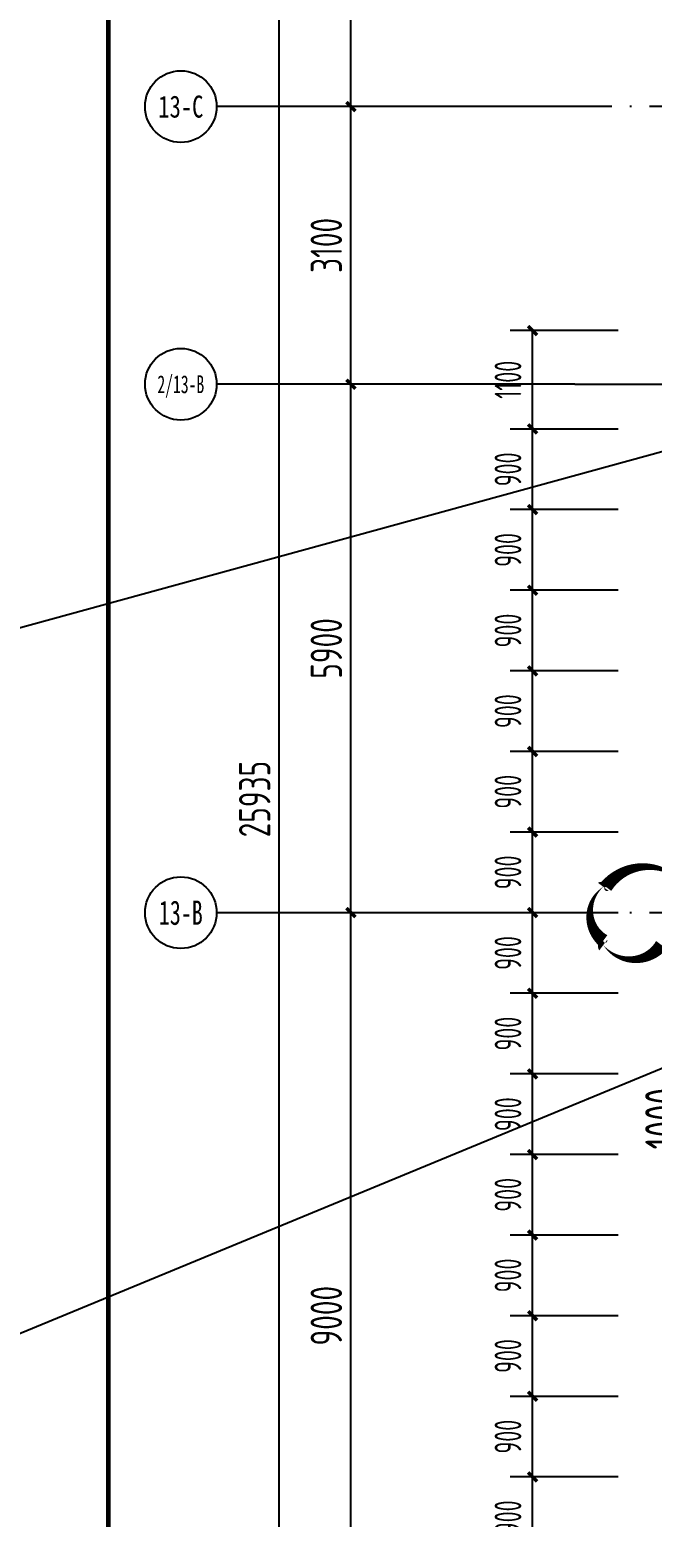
# Model space of a CAD drawing. Extents: x -228436 to 200315, y -41539 to 163917.
# Drawn here: x -9013 to -2059, y 64650 to 81258 of the extents above; entities that cross this region are included whole.
import ezdxf
from ezdxf.enums import TextEntityAlignment as Align

# ---------------------------------------------------------------- set-up
doc = ezdxf.new("R2010")
doc.units = 0
doc.header["$LTSCALE"] = 1000
doc.header["$MEASUREMENT"] = 0
doc.linetypes.add('X-104 13#平面$0$DOTE', pattern=[2.42, 2, -0.2, 0.02, -0.2])
for name, color, linetype in [('01-标注_尺寸', 124, 'Continuous'), ('AXIS_TEXT', 7, 'Continuous'), ('X-104 13#平面$0$01-标注_轴线坐标', 132, 'Continuous'), ('X-104 13#平面$0$02-TEXT_轴号', 7, 'Continuous'), ('X-104 13#平面$0$A_AXIS-轴线', 36, 'X-104 13#平面$0$DOTE')]:
    doc.layers.add(name, color=color, linetype=linetype)
doc.layers.add('X-104 13#平面$0$DIM_MODI', color=6, linetype='Continuous', plot=False)
doc.styles.add('_TCH_DIM_T3', font='ros1.shx', dxfattribs={"width": 0.705882, "bigfont": 'jd.shx'})
doc.styles.add('COMPLEX', font='COMPLEX')
doc.styles.add('X-104 13#平面$0$_TCH_AXIS', font='STXIHEI_0.TTF', dxfattribs={"width": 0.75})
doc.styles.add('X-104 13#平面$0$_TCH_DIM_T3', font='ros1.shx', dxfattribs={"width": 0.8, "bigfont": 'jd.shx'})
doc.dimstyles.new('_TCH_ARCH&&100', dxfattribs={"dimtxt": 297.5, "dimasz": 100, "dimexe": 250, "dimexo": 300, "dimgap": 126.25, "dimtad": 1, "dimdec": 0, "dimzin": 0, "dimdsep": 46, "dimtxsty": '_TCH_DIM_T3', "dimblk": 'ARCHTICK', "dimcen": 0.09, "dimclrt": 7, "dimazin": 2, "dimtfac": 1, "dimtdec": 0, "dimtix": 1, "dimtmove": 2, "dimatfit": 3, "dimfxl": 0, "dimtolj": 1, "dimtzin": 0, "dimarcsym": 0})
doc.dimstyles.new('_TCH_ARCH&&150', dxfattribs={"dimtxt": 446.25, "dimasz": 150, "dimexe": 375, "dimexo": 450, "dimgap": 150, "dimtad": 1, "dimdec": 0, "dimzin": 0, "dimdsep": 46, "dimtxsty": '_TCH_DIM_T3', "dimblk": 'ARCHTICK', "dimcen": 0.09, "dimclrt": 7, "dimazin": 2, "dimtfac": 1, "dimtdec": 0, "dimtix": 1, "dimtmove": 2, "dimatfit": 3, "dimfxl": 0, "dimtolj": 1, "dimtzin": 0, "dimarcsym": 0})
doc.dimstyles.new('X-104 13#平面$0$_TCH_ARCH&&100', dxfattribs={"dimtxt": 350, "dimasz": 100, "dimexe": 250, "dimexo": 300, "dimgap": 100, "dimtad": 1, "dimdec": 0, "dimzin": 0, "dimdsep": 46, "dimtxsty": 'X-104 13#平面$0$_TCH_DIM_T3', "dimblk": 'X-104 13#平面$0$_ArchTick', "dimcen": 0.09, "dimclrt": 7, "dimazin": 2, "dimtfac": 1, "dimtdec": 0, "dimtix": 1, "dimtmove": 2, "dimatfit": 3, "dimfxl": 0, "dimtolj": 1, "dimtzin": 0, "dimarcsym": 0})

# ---------------------------------------------------------------- blocks, each defined once
blk = doc.blocks.new('图框-A1')
at = {"const_width": 0.5}
blk.add_lwpolyline([(766, 584), (25, 584), (25, 10), (766, 10)], close=True, dxfattribs=at)
blk = doc.blocks.new('_AXISO')
blk.add_circle((0, 0), 0.5)
at = {"layer": 'AXIS_TEXT', "style": 'COMPLEX', "width": 1.041667}
blk.add_attdef('A', text='', height=0.56, dxfattribs=at).set_placement((-0.25, -0.28), (0.25, -0.28), align=Align.FIT)
blk = doc.blocks.new('X-104 13#平面$0$_ArchTick')
at = {"color": 0, "linetype": 'ByBlock', "const_width": 0.4}
blk.add_lwpolyline([(-0.5, -0.5), (0.5, 0.5)], dxfattribs=at)
blk = doc.blocks.new('*D735')
at = {"layer": 'Defpoints', "color": 0, "transparency": 16777216}
for p in [(-6225, 23235), (-2925, 23235), (-2925, -2700)]:
    blk.add_point(p, dxfattribs=at)
at = {"layer": 'X-104 13#平面$0$01-标注_轴线坐标', "color": 0, "lineweight": -2, "transparency": 16777216}
for p, q in [((-3225, 23235), (-6475, 23235)), ((-6225, -2700), (-6225, 23235)), ((-3225, -2700), (-6475, -2700))]:
    blk.add_line(p, q, dxfattribs=at)
at = {"layer": 'X-104 13#平面$0$01-标注_轴线坐标', "color": 0, "lineweight": -2, "transparency": 16777216, "xscale": 100, "yscale": 100, "zscale": 100}
for p, rotation in [((-6225, 23235), 90), ((-6225, -2700), 270)]:
    blk.add_blockref('X-104 13#平面$0$_ArchTick', p, dxfattribs=dict(at, rotation=rotation))
at = {"layer": 'X-104 13#平面$0$01-标注_轴线坐标', "color": 7, "transparency": 16777216, "insert": (-6500, 10268), "char_height": 350, "attachment_point": 5, "rotation": 90, "style": 'X-104 13#平面$0$_TCH_DIM_T3'}
blk.add_mtext('\\A1;25935', dxfattribs=at)
blk = doc.blocks.new('*D737')
at = {"layer": 'Defpoints', "color": 0, "transparency": 16777216}
for p in [(-5425, 9000), (-2925, 9000), (-2925, 0)]:
    blk.add_point(p, dxfattribs=at)
at = {"layer": 'X-104 13#平面$0$01-标注_轴线坐标', "color": 0, "lineweight": -2, "transparency": 16777216}
for p, q in [((-3225, 9000), (-5675, 9000)), ((-5425, 0), (-5425, 9000)), ((-3225, 0), (-5675, 0))]:
    blk.add_line(p, q, dxfattribs=at)
at = {"layer": 'X-104 13#平面$0$01-标注_轴线坐标', "color": 0, "lineweight": -2, "transparency": 16777216, "xscale": 100, "yscale": 100, "zscale": 100}
for p, rotation in [((-5425, 9000), 90), ((-5425, 0), 270)]:
    blk.add_blockref('X-104 13#平面$0$_ArchTick', p, dxfattribs=dict(at, rotation=rotation))
at = {"layer": 'X-104 13#平面$0$01-标注_轴线坐标', "color": 7, "transparency": 16777216, "insert": (-5700, 4500), "char_height": 350, "attachment_point": 5, "rotation": 90, "style": 'X-104 13#平面$0$_TCH_DIM_T3'}
blk.add_mtext('\\A1;9000', dxfattribs=at)
blk = doc.blocks.new('*D738')
at = {"layer": 'Defpoints', "color": 0, "transparency": 16777216}
for p in [(-5425, 14900), (-2925, 14900), (-2925, 9000)]:
    blk.add_point(p, dxfattribs=at)
at = {"layer": 'X-104 13#平面$0$01-标注_轴线坐标', "color": 0, "lineweight": -2, "transparency": 16777216}
for p, q in [((-3225, 14900), (-5675, 14900)), ((-5425, 9000), (-5425, 14900)), ((-3225, 9000), (-5675, 9000))]:
    blk.add_line(p, q, dxfattribs=at)
at = {"layer": 'X-104 13#平面$0$01-标注_轴线坐标', "color": 0, "lineweight": -2, "transparency": 16777216, "xscale": 100, "yscale": 100, "zscale": 100}
for p, rotation in [((-5425, 14900), 90), ((-5425, 9000), 270)]:
    blk.add_blockref('X-104 13#平面$0$_ArchTick', p, dxfattribs=dict(at, rotation=rotation))
at = {"layer": 'X-104 13#平面$0$01-标注_轴线坐标', "color": 7, "transparency": 16777216, "insert": (-5700, 11950), "char_height": 350, "attachment_point": 5, "rotation": 90, "style": 'X-104 13#平面$0$_TCH_DIM_T3'}
blk.add_mtext('\\A1;5900', dxfattribs=at)
blk = doc.blocks.new('*D739')
at = {"layer": 'Defpoints', "color": 0, "transparency": 16777216}
for p in [(-5425, 18000), (-2925, 18000), (-2925, 14900)]:
    blk.add_point(p, dxfattribs=at)
at = {"layer": 'X-104 13#平面$0$01-标注_轴线坐标', "color": 0, "lineweight": -2, "transparency": 16777216}
for p, q in [((-3225, 18000), (-5675, 18000)), ((-5425, 14900), (-5425, 18000)), ((-3225, 14900), (-5675, 14900))]:
    blk.add_line(p, q, dxfattribs=at)
at = {"layer": 'X-104 13#平面$0$01-标注_轴线坐标', "color": 0, "lineweight": -2, "transparency": 16777216, "xscale": 100, "yscale": 100, "zscale": 100}
for p, rotation in [((-5425, 18000), 90), ((-5425, 14900), 270)]:
    blk.add_blockref('X-104 13#平面$0$_ArchTick', p, dxfattribs=dict(at, rotation=rotation))
at = {"layer": 'X-104 13#平面$0$01-标注_轴线坐标', "color": 7, "transparency": 16777216, "insert": (-5700, 16450), "char_height": 350, "attachment_point": 5, "rotation": 90, "style": 'X-104 13#平面$0$_TCH_DIM_T3'}
blk.add_mtext('\\A1;3100', dxfattribs=at)
blk = doc.blocks.new('*D740')
at = {"layer": 'Defpoints', "color": 0, "transparency": 16777216}
for p in [(-5425, 23235), (-2925, 23235), (-2925, 18000)]:
    blk.add_point(p, dxfattribs=at)
at = {"layer": 'X-104 13#平面$0$01-标注_轴线坐标', "color": 0, "lineweight": -2, "transparency": 16777216}
for p, q in [((-3225, 23235), (-5675, 23235)), ((-5425, 18000), (-5425, 23235)), ((-3225, 18000), (-5675, 18000))]:
    blk.add_line(p, q, dxfattribs=at)
at = {"layer": 'X-104 13#平面$0$01-标注_轴线坐标', "color": 0, "lineweight": -2, "transparency": 16777216, "xscale": 100, "yscale": 100, "zscale": 100}
for p, rotation in [((-5425, 23235), 90), ((-5425, 18000), 270)]:
    blk.add_blockref('X-104 13#平面$0$_ArchTick', p, dxfattribs=dict(at, rotation=rotation))
at = {"layer": 'X-104 13#平面$0$01-标注_轴线坐标', "color": 7, "transparency": 16777216, "insert": (-5700, 20618), "char_height": 350, "attachment_point": 5, "rotation": 90, "style": 'X-104 13#平面$0$_TCH_DIM_T3'}
blk.add_mtext('\\A1;5235', dxfattribs=at)
blk = doc.blocks.new('_ArchTick')
at = {"color": 0, "linetype": 'ByBlock', "const_width": 0.4}
blk.add_lwpolyline([(-0.5, -0.5), (0.5, 0.5)], dxfattribs=at)
blk = doc.blocks.new('*D207')
at = {"layer": '01-标注_尺寸', "color": 0, "lineweight": -2, "transparency": 16777216}
for p, q in [((-2441, 65100), (-3646, 65100)), ((-3396, 64200), (-3396, 65100)), ((-2441, 64200), (-3646, 64200))]:
    blk.add_line(p, q, dxfattribs=at)
at = {"layer": 'Defpoints', "color": 0, "transparency": 16777216}
for p in [(-3396, 65100), (-2141, 65100), (-2141, 64200)]:
    blk.add_point(p, dxfattribs=at)
at = {"layer": '01-标注_尺寸', "color": 0, "lineweight": -2, "transparency": 16777216, "xscale": 100, "yscale": 100, "zscale": 100}
for p, rotation in [((-3396, 65100), 90), ((-3396, 64200), 270)]:
    blk.add_blockref('_ArchTick', p, dxfattribs=dict(at, rotation=rotation))
at = {"layer": '01-标注_尺寸', "color": 7, "transparency": 16777216, "insert": (-3671, 64650), "char_height": 297.5, "attachment_point": 5, "rotation": 90, "style": '_TCH_DIM_T3'}
blk.add_mtext('\\A1;900', dxfattribs=at)
blk = doc.blocks.new('*D208')
at = {"layer": '01-标注_尺寸', "color": 0, "lineweight": -2, "transparency": 16777216}
for p, q in [((-2441, 66000), (-3646, 66000)), ((-3396, 65100), (-3396, 66000)), ((-2441, 65100), (-3646, 65100))]:
    blk.add_line(p, q, dxfattribs=at)
at = {"layer": 'Defpoints', "color": 0, "transparency": 16777216}
for p in [(-3396, 66000), (-2141, 66000), (-2141, 65100)]:
    blk.add_point(p, dxfattribs=at)
at = {"layer": '01-标注_尺寸', "color": 0, "lineweight": -2, "transparency": 16777216, "xscale": 100, "yscale": 100, "zscale": 100}
for p, rotation in [((-3396, 66000), 90), ((-3396, 65100), 270)]:
    blk.add_blockref('_ArchTick', p, dxfattribs=dict(at, rotation=rotation))
at = {"layer": '01-标注_尺寸', "color": 7, "transparency": 16777216, "insert": (-3671, 65550), "char_height": 297.5, "attachment_point": 5, "rotation": 90, "style": '_TCH_DIM_T3'}
blk.add_mtext('\\A1;900', dxfattribs=at)
blk = doc.blocks.new('*D209')
at = {"layer": '01-标注_尺寸', "color": 0, "lineweight": -2, "transparency": 16777216}
for p, q in [((-2441, 66900), (-3646, 66900)), ((-3396, 66000), (-3396, 66900)), ((-2441, 66000), (-3646, 66000))]:
    blk.add_line(p, q, dxfattribs=at)
at = {"layer": 'Defpoints', "color": 0, "transparency": 16777216}
for p in [(-3396, 66900), (-2141, 66900), (-2141, 66000)]:
    blk.add_point(p, dxfattribs=at)
at = {"layer": '01-标注_尺寸', "color": 0, "lineweight": -2, "transparency": 16777216, "xscale": 100, "yscale": 100, "zscale": 100}
for p, rotation in [((-3396, 66900), 90), ((-3396, 66000), 270)]:
    blk.add_blockref('_ArchTick', p, dxfattribs=dict(at, rotation=rotation))
at = {"layer": '01-标注_尺寸', "color": 7, "transparency": 16777216, "insert": (-3671, 66450), "char_height": 297.5, "attachment_point": 5, "rotation": 90, "style": '_TCH_DIM_T3'}
blk.add_mtext('\\A1;900', dxfattribs=at)
blk = doc.blocks.new('*D210')
at = {"layer": '01-标注_尺寸', "color": 0, "lineweight": -2, "transparency": 16777216}
for p, q in [((-2441, 67800), (-3646, 67800)), ((-3396, 66900), (-3396, 67800)), ((-2441, 66900), (-3646, 66900))]:
    blk.add_line(p, q, dxfattribs=at)
at = {"layer": 'Defpoints', "color": 0, "transparency": 16777216}
for p in [(-3396, 67800), (-2141, 67800), (-2141, 66900)]:
    blk.add_point(p, dxfattribs=at)
at = {"layer": '01-标注_尺寸', "color": 0, "lineweight": -2, "transparency": 16777216, "xscale": 100, "yscale": 100, "zscale": 100}
for p, rotation in [((-3396, 67800), 90), ((-3396, 66900), 270)]:
    blk.add_blockref('_ArchTick', p, dxfattribs=dict(at, rotation=rotation))
at = {"layer": '01-标注_尺寸', "color": 7, "transparency": 16777216, "insert": (-3671, 67350), "char_height": 297.5, "attachment_point": 5, "rotation": 90, "style": '_TCH_DIM_T3'}
blk.add_mtext('\\A1;900', dxfattribs=at)
blk = doc.blocks.new('*D211')
at = {"layer": '01-标注_尺寸', "color": 0, "lineweight": -2, "transparency": 16777216}
for p, q in [((-2441, 68700), (-3646, 68700)), ((-3396, 67800), (-3396, 68700)), ((-2441, 67800), (-3646, 67800))]:
    blk.add_line(p, q, dxfattribs=at)
at = {"layer": 'Defpoints', "color": 0, "transparency": 16777216}
for p in [(-3396, 68700), (-2141, 68700), (-2141, 67800)]:
    blk.add_point(p, dxfattribs=at)
at = {"layer": '01-标注_尺寸', "color": 0, "lineweight": -2, "transparency": 16777216, "xscale": 100, "yscale": 100, "zscale": 100}
for p, rotation in [((-3396, 68700), 90), ((-3396, 67800), 270)]:
    blk.add_blockref('_ArchTick', p, dxfattribs=dict(at, rotation=rotation))
at = {"layer": '01-标注_尺寸', "color": 7, "transparency": 16777216, "insert": (-3671, 68250), "char_height": 297.5, "attachment_point": 5, "rotation": 90, "style": '_TCH_DIM_T3'}
blk.add_mtext('\\A1;900', dxfattribs=at)
blk = doc.blocks.new('*D212')
at = {"layer": '01-标注_尺寸', "color": 0, "lineweight": -2, "transparency": 16777216}
for p, q in [((-2441, 69600), (-3646, 69600)), ((-3396, 68700), (-3396, 69600)), ((-2441, 68700), (-3646, 68700))]:
    blk.add_line(p, q, dxfattribs=at)
at = {"layer": 'Defpoints', "color": 0, "transparency": 16777216}
for p in [(-3396, 69600), (-2141, 69600), (-2141, 68700)]:
    blk.add_point(p, dxfattribs=at)
at = {"layer": '01-标注_尺寸', "color": 0, "lineweight": -2, "transparency": 16777216, "xscale": 100, "yscale": 100, "zscale": 100}
for p, rotation in [((-3396, 69600), 90), ((-3396, 68700), 270)]:
    blk.add_blockref('_ArchTick', p, dxfattribs=dict(at, rotation=rotation))
at = {"layer": '01-标注_尺寸', "color": 7, "transparency": 16777216, "insert": (-3671, 69150), "char_height": 297.5, "attachment_point": 5, "rotation": 90, "style": '_TCH_DIM_T3'}
blk.add_mtext('\\A1;900', dxfattribs=at)
blk = doc.blocks.new('*D213')
at = {"layer": '01-标注_尺寸', "color": 0, "lineweight": -2, "transparency": 16777216}
for p, q in [((-2441, 70500), (-3646, 70500)), ((-3396, 69600), (-3396, 70500)), ((-2441, 69600), (-3646, 69600))]:
    blk.add_line(p, q, dxfattribs=at)
at = {"layer": 'Defpoints', "color": 0, "transparency": 16777216}
for p in [(-3396, 70500), (-2141, 70500), (-2141, 69600)]:
    blk.add_point(p, dxfattribs=at)
at = {"layer": '01-标注_尺寸', "color": 0, "lineweight": -2, "transparency": 16777216, "xscale": 100, "yscale": 100, "zscale": 100}
for p, rotation in [((-3396, 70500), 90), ((-3396, 69600), 270)]:
    blk.add_blockref('_ArchTick', p, dxfattribs=dict(at, rotation=rotation))
at = {"layer": '01-标注_尺寸', "color": 7, "transparency": 16777216, "insert": (-3671, 70050), "char_height": 297.5, "attachment_point": 5, "rotation": 90, "style": '_TCH_DIM_T3'}
blk.add_mtext('\\A1;900', dxfattribs=at)
blk = doc.blocks.new('*D214')
at = {"layer": '01-标注_尺寸', "color": 0, "lineweight": -2, "transparency": 16777216}
for p, q in [((-2441, 71400), (-3646, 71400)), ((-3396, 70500), (-3396, 71400)), ((-2441, 70500), (-3646, 70500))]:
    blk.add_line(p, q, dxfattribs=at)
at = {"layer": 'Defpoints', "color": 0, "transparency": 16777216}
for p in [(-3396, 71400), (-2141, 71400), (-2141, 70500)]:
    blk.add_point(p, dxfattribs=at)
at = {"layer": '01-标注_尺寸', "color": 0, "lineweight": -2, "transparency": 16777216, "xscale": 100, "yscale": 100, "zscale": 100}
for p, rotation in [((-3396, 71400), 90), ((-3396, 70500), 270)]:
    blk.add_blockref('_ArchTick', p, dxfattribs=dict(at, rotation=rotation))
at = {"layer": '01-标注_尺寸', "color": 7, "transparency": 16777216, "insert": (-3671, 70950), "char_height": 297.5, "attachment_point": 5, "rotation": 90, "style": '_TCH_DIM_T3'}
blk.add_mtext('\\A1;900', dxfattribs=at)
blk = doc.blocks.new('*D215')
at = {"layer": '01-标注_尺寸', "color": 0, "lineweight": -2, "transparency": 16777216}
for p, q in [((-2441, 72300), (-3646, 72300)), ((-3396, 71400), (-3396, 72300)), ((-2441, 71400), (-3646, 71400))]:
    blk.add_line(p, q, dxfattribs=at)
at = {"layer": 'Defpoints', "color": 0, "transparency": 16777216}
for p in [(-3396, 72300), (-2141, 72300), (-2141, 71400)]:
    blk.add_point(p, dxfattribs=at)
at = {"layer": '01-标注_尺寸', "color": 0, "lineweight": -2, "transparency": 16777216, "xscale": 100, "yscale": 100, "zscale": 100}
for p, rotation in [((-3396, 72300), 90), ((-3396, 71400), 270)]:
    blk.add_blockref('_ArchTick', p, dxfattribs=dict(at, rotation=rotation))
at = {"layer": '01-标注_尺寸', "color": 7, "transparency": 16777216, "insert": (-3671, 71850), "char_height": 297.5, "attachment_point": 5, "rotation": 90, "style": '_TCH_DIM_T3'}
blk.add_mtext('\\A1;900', dxfattribs=at)
blk = doc.blocks.new('*D216')
at = {"layer": '01-标注_尺寸', "color": 0, "lineweight": -2, "transparency": 16777216}
for p, q in [((-2441, 73200), (-3646, 73200)), ((-3396, 72300), (-3396, 73200)), ((-2441, 72300), (-3646, 72300))]:
    blk.add_line(p, q, dxfattribs=at)
at = {"layer": 'Defpoints', "color": 0, "transparency": 16777216}
for p in [(-3396, 73200), (-2141, 73200), (-2141, 72300)]:
    blk.add_point(p, dxfattribs=at)
at = {"layer": '01-标注_尺寸', "color": 0, "lineweight": -2, "transparency": 16777216, "xscale": 100, "yscale": 100, "zscale": 100}
for p, rotation in [((-3396, 73200), 90), ((-3396, 72300), 270)]:
    blk.add_blockref('_ArchTick', p, dxfattribs=dict(at, rotation=rotation))
at = {"layer": '01-标注_尺寸', "color": 7, "transparency": 16777216, "insert": (-3671, 72750), "char_height": 297.5, "attachment_point": 5, "rotation": 90, "style": '_TCH_DIM_T3'}
blk.add_mtext('\\A1;900', dxfattribs=at)
blk = doc.blocks.new('*D217')
at = {"layer": '01-标注_尺寸', "color": 0, "lineweight": -2, "transparency": 16777216}
for p, q in [((-2441, 74100), (-3646, 74100)), ((-3396, 73200), (-3396, 74100)), ((-2441, 73200), (-3646, 73200))]:
    blk.add_line(p, q, dxfattribs=at)
at = {"layer": 'Defpoints', "color": 0, "transparency": 16777216}
for p in [(-3396, 74100), (-2141, 74100), (-2141, 73200)]:
    blk.add_point(p, dxfattribs=at)
at = {"layer": '01-标注_尺寸', "color": 0, "lineweight": -2, "transparency": 16777216, "xscale": 100, "yscale": 100, "zscale": 100}
for p, rotation in [((-3396, 74100), 90), ((-3396, 73200), 270)]:
    blk.add_blockref('_ArchTick', p, dxfattribs=dict(at, rotation=rotation))
at = {"layer": '01-标注_尺寸', "color": 7, "transparency": 16777216, "insert": (-3671, 73650), "char_height": 297.5, "attachment_point": 5, "rotation": 90, "style": '_TCH_DIM_T3'}
blk.add_mtext('\\A1;900', dxfattribs=at)
blk = doc.blocks.new('*D218')
at = {"layer": '01-标注_尺寸', "color": 0, "lineweight": -2, "transparency": 16777216}
for p, q in [((-2441, 75000), (-3646, 75000)), ((-3396, 74100), (-3396, 75000)), ((-2441, 74100), (-3646, 74100))]:
    blk.add_line(p, q, dxfattribs=at)
at = {"layer": 'Defpoints', "color": 0, "transparency": 16777216}
for p in [(-3396, 75000), (-2141, 75000), (-2141, 74100)]:
    blk.add_point(p, dxfattribs=at)
at = {"layer": '01-标注_尺寸', "color": 0, "lineweight": -2, "transparency": 16777216, "xscale": 100, "yscale": 100, "zscale": 100}
for p, rotation in [((-3396, 75000), 90), ((-3396, 74100), 270)]:
    blk.add_blockref('_ArchTick', p, dxfattribs=dict(at, rotation=rotation))
at = {"layer": '01-标注_尺寸', "color": 7, "transparency": 16777216, "insert": (-3671, 74550), "char_height": 297.5, "attachment_point": 5, "rotation": 90, "style": '_TCH_DIM_T3'}
blk.add_mtext('\\A1;900', dxfattribs=at)
blk = doc.blocks.new('*D219')
at = {"layer": '01-标注_尺寸', "color": 0, "lineweight": -2, "transparency": 16777216}
for p, q in [((-2441, 75900), (-3646, 75900)), ((-3396, 75000), (-3396, 75900)), ((-2441, 75000), (-3646, 75000))]:
    blk.add_line(p, q, dxfattribs=at)
at = {"layer": 'Defpoints', "color": 0, "transparency": 16777216}
for p in [(-3396, 75900), (-2141, 75900), (-2141, 75000)]:
    blk.add_point(p, dxfattribs=at)
at = {"layer": '01-标注_尺寸', "color": 0, "lineweight": -2, "transparency": 16777216, "xscale": 100, "yscale": 100, "zscale": 100}
for p, rotation in [((-3396, 75900), 90), ((-3396, 75000), 270)]:
    blk.add_blockref('_ArchTick', p, dxfattribs=dict(at, rotation=rotation))
at = {"layer": '01-标注_尺寸', "color": 7, "transparency": 16777216, "insert": (-3671, 75450), "char_height": 297.5, "attachment_point": 5, "rotation": 90, "style": '_TCH_DIM_T3'}
blk.add_mtext('\\A1;900', dxfattribs=at)
blk = doc.blocks.new('*D220')
at = {"layer": '01-标注_尺寸', "color": 0, "lineweight": -2, "transparency": 16777216}
for p, q in [((-2441, 76800), (-3646, 76800)), ((-3396, 75900), (-3396, 76800)), ((-2441, 75900), (-3646, 75900))]:
    blk.add_line(p, q, dxfattribs=at)
at = {"layer": 'Defpoints', "color": 0, "transparency": 16777216}
for p in [(-3396, 76800), (-2141, 76800), (-2141, 75900)]:
    blk.add_point(p, dxfattribs=at)
at = {"layer": '01-标注_尺寸', "color": 0, "lineweight": -2, "transparency": 16777216, "xscale": 100, "yscale": 100, "zscale": 100}
for p, rotation in [((-3396, 76800), 90), ((-3396, 75900), 270)]:
    blk.add_blockref('_ArchTick', p, dxfattribs=dict(at, rotation=rotation))
at = {"layer": '01-标注_尺寸', "color": 7, "transparency": 16777216, "insert": (-3671, 76350), "char_height": 297.5, "attachment_point": 5, "rotation": 90, "style": '_TCH_DIM_T3'}
blk.add_mtext('\\A1;900', dxfattribs=at)
blk = doc.blocks.new('*D221')
at = {"layer": '01-标注_尺寸', "color": 0, "lineweight": -2, "transparency": 16777216}
for p, q in [((-2441, 77900), (-3646, 77900)), ((-3396, 76800), (-3396, 77900)), ((-2441, 76800), (-3646, 76800))]:
    blk.add_line(p, q, dxfattribs=at)
at = {"layer": 'Defpoints', "color": 0, "transparency": 16777216}
for p in [(-3396, 77900), (-2141, 77900), (-2141, 76800)]:
    blk.add_point(p, dxfattribs=at)
at = {"layer": '01-标注_尺寸', "color": 0, "lineweight": -2, "transparency": 16777216, "xscale": 100, "yscale": 100, "zscale": 100}
for p, rotation in [((-3396, 77900), 90), ((-3396, 76800), 270)]:
    blk.add_blockref('_ArchTick', p, dxfattribs=dict(at, rotation=rotation))
at = {"layer": '01-标注_尺寸', "color": 7, "transparency": 16777216, "insert": (-3671, 77350), "char_height": 297.5, "attachment_point": 5, "rotation": 90, "style": '_TCH_DIM_T3'}
blk.add_mtext('\\A1;1100', dxfattribs=at)
blk = doc.blocks.new('*D712')
at = {"layer": '01-标注_尺寸', "color": 0, "lineweight": -2, "transparency": 16777216}
for p, q in [((-1050, 69600), (-1917, 69600)), ((-1542, 69600), (-1542, 69750)), ((-1542, 68600), (-1542, 69600)), ((-1050, 68600), (-1917, 68600)), ((-1542, 68600), (-1542, 68450))]:
    blk.add_line(p, q, dxfattribs=at)
at = {"layer": 'Defpoints', "color": 0, "transparency": 16777216}
for p in [(-1542, 69600), (-600, 69600), (-600, 68600)]:
    blk.add_point(p, dxfattribs=at)
at = {"layer": '01-标注_尺寸', "color": 0, "lineweight": -2, "transparency": 16777216, "xscale": 150, "yscale": 150, "zscale": 150}
for p, rotation in [((-1542, 69600), 270), ((-1542, 68600), 90)]:
    blk.add_blockref('_ArchTick', p, dxfattribs=dict(at, rotation=rotation))
at = {"layer": '01-标注_尺寸', "color": 7, "transparency": 16777216, "insert": (-1915, 69100), "char_height": 446.2, "attachment_point": 5, "rotation": 90, "style": '_TCH_DIM_T3'}
blk.add_mtext('\\A1;1000', dxfattribs=at)
blk = doc.blocks.new('X-104 13#平面$0$轴网')
at = {"layer": 'X-104 13#平面$0$01-标注_轴线坐标'}
for p, q in [((-2925, 18000), (-6925, 18000)), ((-2925, 14900), (-6925, 14900)), ((-2925, 9000), (-6925, 9000))]:
    blk.add_line(p, q, dxfattribs=at)
at = {"layer": 'X-104 13#平面$0$A_AXIS-轴线', "linetype": 'X-104 13#平面$0$DOTE'}
for p, q in [((60408.4, 18000), (-2925, 18000)), ((60408.4, 9000), (-2925, 9000))]:
    blk.add_line(p, q, dxfattribs=at)
at = {"layer": 'X-104 13#平面$0$01-标注_轴线坐标'}
ref = blk.add_blockref('_AXISO', (-7325, 18000), dxfattribs=dict(at, xscale=800, yscale=800, zscale=800))
ref.add_attrib('A', '13-C', dxfattribs={"layer": 'X-104 13#平面$0$02-TEXT_轴号', "height": 246.19, "style": 'X-104 13#平面$0$_TCH_AXIS', "width": 0.90321}).set_placement((-7576.5, 17876.9), (-7073.5, 17876.9), align=Align.FIT)
ref = blk.add_blockref('_AXISO', (-7325, 14900), dxfattribs=dict(at, xscale=800, yscale=800, zscale=800))
ref.add_attrib('A', '2/13-B', dxfattribs={"layer": 'X-104 13#平面$0$02-TEXT_轴号', "height": 199.24, "style": 'X-104 13#平面$0$_TCH_AXIS', "width": 0.870646}).set_placement((-7586.7, 14800.4), (-7063.3, 14800.4), align=Align.FIT)
ref = blk.add_blockref('_AXISO', (-7325, 9000), dxfattribs=dict(at, xscale=800, yscale=800, zscale=800))
ref.add_attrib('A', '13-B', dxfattribs={"layer": 'X-104 13#平面$0$02-TEXT_轴号', "height": 271, "style": 'X-104 13#平面$0$_TCH_AXIS', "width": 0.894301}).set_placement((-7570, 8864.5), (-7080, 8864.5), align=Align.FIT)
for p1, p2, distance, picture, middle in [((-2925, -2700), (-2925, 23235.1), 3300, '*D735', (-6500, 10267.5)), ((-2925, 18000), (-2925, 23235.1), 2500, '*D740', (-5700, 20617.5)), ((-2925, 14900), (-2925, 18000), 2500, '*D739', (-5700, 16450)), ((-2925, 9000), (-2925, 14900), 2500, '*D738', (-5700, 11950)), ((-2925, 0), (-2925, 9000), 2500, '*D737', (-5700, 4500))]:
    dim = blk.add_aligned_dim(p1=p1, p2=p2, distance=distance, dimstyle='X-104 13#平面$0$_TCH_ARCH&&100', dxfattribs=at)
    dim.commit()
    dim.dimension.update_dxf_attribs({"geometry": picture, "text_midpoint": middle})
blk = doc.blocks.new('X-104 13#平面')
at = {"layer": 'X-104 13#平面$0$A_AXIS-轴线', "linetype": 'X-104 13#平面$0$DOTE'}
blk.add_line((-2925, 77300), (8000, 77300), dxfattribs=at)
at = {"layer": 'X-104 13#平面$0$DIM_MODI'}
for p, q in [((-1722.2, 76608.9), (-29811.3, 68907.7)), ((1552, 71109.8), (-29996.3, 58074.9))]:
    blk.add_line(p, q, dxfattribs=at)
blk.add_lwpolyline([(-2606.3, 71038.6, 0, 150, 0.5), (-1956.3, 71038.6, 0, 150, 0.5), (-906.3, 71038.6, 0, 150, 0.5), (-306.3, 71038.6, 0, 150, 0.5), (193.7, 71038.6, 0, 150, 0.5), (1543.7, 71038.6, 0, 150, 0.5), (2143.7, 71038.6, 0, 150, 0.5), (3343.7, 71038.6, 0, 150, 0.5), (4543.7, 71038.6, 0, 150, 0.5), (4673, 71038.6, 0, 150, 0.5), (4673, 71638.6, 0, 150, 0.5), (4673, 71688.4, 0, 150, 0.5), (3923, 71688.4, 0, 150, 0.5), (3273, 71688.4, 0, 150, 0.5), (2223, 71688.4, 0, 150, 0.5), (1573, 71688.4, 0, 150, 0.5), (923, 71688.4, 0, 150, 0.5), (173, 71688.4, 0, 150, 0.5), (-627, 71688.4, 0, 150, 0.5), (-1677, 71688.4, 0, 150, 0.5), (-2577, 71688.4, 0, 150, 0.5), (-2606.3, 71688.4, 0, 150, 0.5), (-2606.3, 71088.4, 0, 150, 0.5)], format="xyseb", close=True, dxfattribs=at)
at = {"xscale": 100, "yscale": 100, "zscale": 100}
blk.add_blockref('图框-A1', (-10634.5, 42114.8), dxfattribs=at)
blk.add_blockref('X-104 13#平面$0$轴网', (0, 62400))

msp = doc.modelspace()

# ---------------------------------------------------------------- block references
msp.add_blockref('X-104 13#平面', (0, 0))

# ---------------------------------------------------------------- dimensions: what is measured, and where the dimension line sits
at = {"layer": '01-标注_尺寸'}
for p1, p2, distance, dimstyle, picture, middle in [((-2140.6, 76800), (-2140.6, 77900), 1255.7, '_TCH_ARCH&&100', '*D221', (-3671.3, 77350)), ((-2140.6, 75900), (-2140.6, 76800), 1255.7, '_TCH_ARCH&&100', '*D220', (-3671.3, 76350)), ((-2140.6, 75000), (-2140.6, 75900), 1255.7, '_TCH_ARCH&&100', '*D219', (-3671.3, 75450)), ((-2140.6, 74100), (-2140.6, 75000), 1255.7, '_TCH_ARCH&&100', '*D218', (-3671.3, 74550)), ((-2140.6, 73200), (-2140.6, 74100), 1255.7, '_TCH_ARCH&&100', '*D217', (-3671.3, 73650)), ((-2140.6, 72300), (-2140.6, 73200), 1255.7, '_TCH_ARCH&&100', '*D216', (-3671.3, 72750)), ((-2140.6, 71400), (-2140.6, 72300), 1255.7, '_TCH_ARCH&&100', '*D215', (-3671.3, 71850)), ((-2140.6, 70500), (-2140.6, 71400), 1255.7, '_TCH_ARCH&&100', '*D214', (-3671.3, 70950)), ((-2140.6, 69600), (-2140.6, 70500), 1255.7, '_TCH_ARCH&&100', '*D213', (-3671.3, 70050)), ((-600, 68600), (-600, 69600), 942.2, '_TCH_ARCH&&150', '*D712', (-1915.3, 69100)), ((-2140.6, 68700), (-2140.6, 69600), 1255.7, '_TCH_ARCH&&100', '*D212', (-3671.3, 69150)), ((-2140.6, 67800), (-2140.6, 68700), 1255.7, '_TCH_ARCH&&100', '*D211', (-3671.3, 68250)), ((-2140.6, 66900), (-2140.6, 67800), 1255.7, '_TCH_ARCH&&100', '*D210', (-3671.3, 67350)), ((-2140.6, 66000), (-2140.6, 66900), 1255.7, '_TCH_ARCH&&100', '*D209', (-3671.3, 66450)), ((-2140.6, 65100), (-2140.6, 66000), 1255.7, '_TCH_ARCH&&100', '*D208', (-3671.3, 65550)), ((-2140.6, 64200), (-2140.6, 65100), 1255.7, '_TCH_ARCH&&100', '*D207', (-3671.3, 64650))]:
    dim = msp.add_aligned_dim(p1=p1, p2=p2, distance=distance, dimstyle=dimstyle, dxfattribs=at)
    dim.commit()
    dim.dimension.update_dxf_attribs({"geometry": picture, "text_midpoint": middle})

doc.saveas('drawing.dxf')
